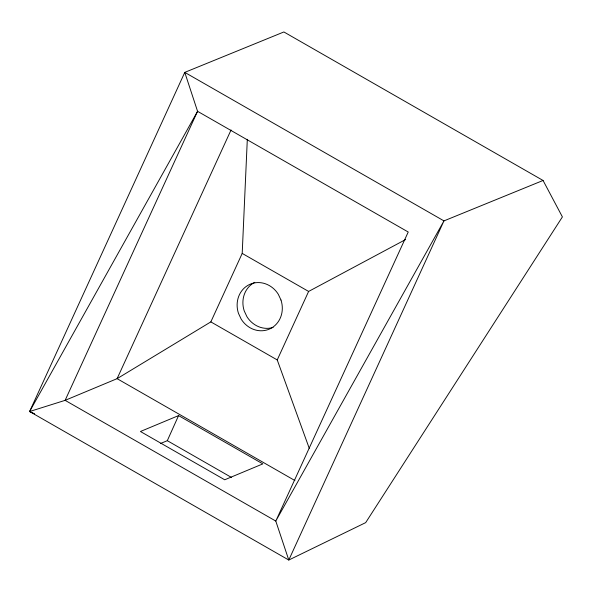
<?xml version="1.0" encoding="UTF-8"?>
<svg xmlns="http://www.w3.org/2000/svg" width="592" height="592" viewBox="0 0 592 592"><rect width="100%" height="100%" fill="white"/><g stroke="black" fill="none" stroke-linecap="round" stroke-linejoin="round"><path stroke-width="0.89" d="M543.064 180.471L443.956 220.897L184.771 72.379L197.565 111.311L29.6 411.529L288.785 560.039L365.678 522.632L562.4 216.909L543.064 180.471L283.879 31.961L184.771 72.379L29.6 411.529L65.12 400.347L117.098 378.665L210.841 321.893L242.202 253.413L247.315 139.312M160.528 443.504L167.307 440.677L178.569 415.599L262.833 463.884L224.716 479.786L140.445 431.501L178.569 415.599M231.065 129.951L117.098 378.665L294.927 480.556M309.246 448.277L277.234 359.936L308.617 291.442L405.609 239.553M29.6 411.529L34.625 413.801M242.202 253.413L308.617 291.442M210.841 321.893L277.234 359.936M167.307 440.677L231.509 477.463M273.112 327.443A24.413 22.267 67.4 0 1 246.916 316.661L244.222 310.889A24.413 22.267 67.4 0 1 254.789 282.332M197.565 111.311L65.12 400.347L275.783 521.056L288.785 560.039L443.956 220.897L275.783 521.056L408.228 232.02L197.565 111.311M280.993 300.048L278.299 294.276A24.413 22.267 67.4 0 0 249.387 284.56A24.413 22.267 67.4 0 0 238.443 313.294L241.144 319.073A24.413 22.267 67.4 0 0 270.048 328.789A24.413 22.267 67.4 0 0 280.993 300.048"/></g></svg>
